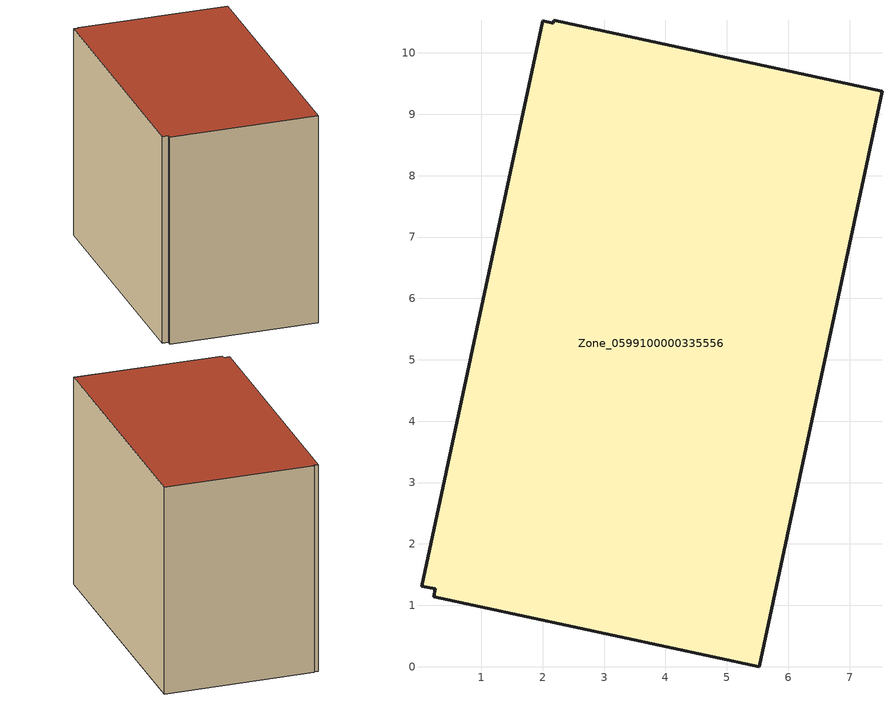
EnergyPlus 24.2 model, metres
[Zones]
Zone_0599100000335556
 floor ground (C_G): 7.53,9.38 5.53,0 0.22,1.14 0.25,1.27 0.03,1.31 2,10.52 2.17,10.48 2.18,10.53 z0
 wall outside (C_F): 0.25,1.27 0.22,1.14 5.53,0 7.53,9.38 2.18,10.53 2.17,10.48 2,10.52 0.03,1.31 0.25,1.27 z0:7.86
 roof outside (C_R): 2.17,10.48 2,10.52 0.03,1.31 0.25,1.27 0.22,1.14 5.53,0 7.53,9.38 2.18,10.53 z7.86
[BUILDING]
Pand.0599100000335556: North Axis=0; Terrain=City; Loads Convergence Tolerance Value=0.04; Temperature Convergence Tolerance Value=0.4; Solar Distribution=FullExterior; Maximum Number of Warmup Days=25; Minimum Number of Warmup Days=1
[Site:Location]
Rotterdam.The.Hague.AP_ZH_NLD Design_Conditions: Latitude=51.96; Longitude=4.45; Time Zone=1; Elevation=-4.5
[SITE:GROUNDTEMPERATURE:BUILDINGSURFACE]
18, 18, 18, 18, 18, 18, 18, 18, 18, 18, 18, 18
[MATERIAL] Thermal Absorptance=0.9; Solar Absorptance=0.7; Visible Absorptance=0.7
Name | Roughness | Thickness | Conductivity | Density | Specific Heat
G.TC.1975-1991 | MediumSmooth | 0.15 | 0.288461 | 540 | 1210
F.TC.1975-1991 | Rough | 0.3 | 0.230769 | 1920 | 840
R.TC.1975-1991 | MediumRough | 0.2 | 0.153846 | 1500 | 1000
[CONSTRUCTION]
C_G: G.TC.1975-1991
C_F: F.TC.1975-1991
C_R: R.TC.1975-1991
[ZONE]
Zone_0599100000335556: Type=1; Multiplier=1; Ceiling Height=Autocalculate; Volume=Autocalculate; Floor Area=autocalculate; Part of Total Floor Area=Yes
[ZONEINFILTRATION:DESIGNFLOWRATE]
Infil_Zone_0599100000335556: Zone or ZoneList or Space or SpaceList=Zone_0599100000335556; Schedule=AlwaysOn; Design Flow Rate Calculation Method=Flow/Area; Flow Rate per Floor Area=0.003; Constant Term Coefficient=1; Temperature Term Coefficient=0; Velocity Term Coefficient=0; Velocity Squared Term Coefficient=0
[HVACTEMPLATE:ZONE:IDEALLOADSAIRSYSTEM]
Zone_0599100000335556: Maximum Heating Supply Air Temperature=50; Minimum Cooling Supply Air Temperature=13; Maximum Heating Supply Air Humidity Ratio=0.0156; Minimum Cooling Supply Air Humidity Ratio=0.0077; Heating Limit=NoLimit; Cooling Limit=NoLimit; Dehumidification Control Type=ConstantSensibleHeatRatio; Cooling Sensible Heat Ratio=0.7; Dehumidification Setpoint=60; Humidification Control Type=None; Humidification Setpoint=30; Outdoor Air Method=None; Outdoor Air Flow Rate per Person=0.00944; Outdoor Air Flow Rate per Zone Floor Area=0; Outdoor Air Flow Rate per Zone=0; Demand Controlled Ventilation Type=None; Outdoor Air Economizer Type=NoEconomizer; Heat Recovery Type=None; Sensible Heat Recovery Effectiveness=0.7; Latent Heat Recovery Effectiveness=0.65
[ZONECONTROL:THERMOSTAT]
ThermostatControl_Zone_0599100000335556: Zone or ZoneList=Zone_0599100000335556; Control Type Schedule=DualSetpointControlType; Control 1=Thermostat_Zone_0599100000335556; Temperature Difference Between Cutout And Setpoint=0
[THERMOSTATSETPOINT:DUALSETPOINT]
Thermostat_Zone_0599100000335556: Heating Setpoint Temperature Schedule=HeatingSetpoint_Zone_0599100000335556; Cooling Setpoint Temperature Schedule=CoolingSetpoint_Zone_0599100000335556
[SCHEDULE:COMPACT]
HeatingSetpoint_Zone_0599100000335556: Through: 12/31, For: AllDays, Until: 24:00, 21
CoolingSetpoint_Zone_0599100000335556: Through: 12/31, For: AllDays, Until: 24:00, 24
DualSetpointControlType: Through: 12/31, For: AllDays, Until: 24:00, 4
AlwaysOn: Through: 12/31, For: AllDays, Until: 24:00, 1
